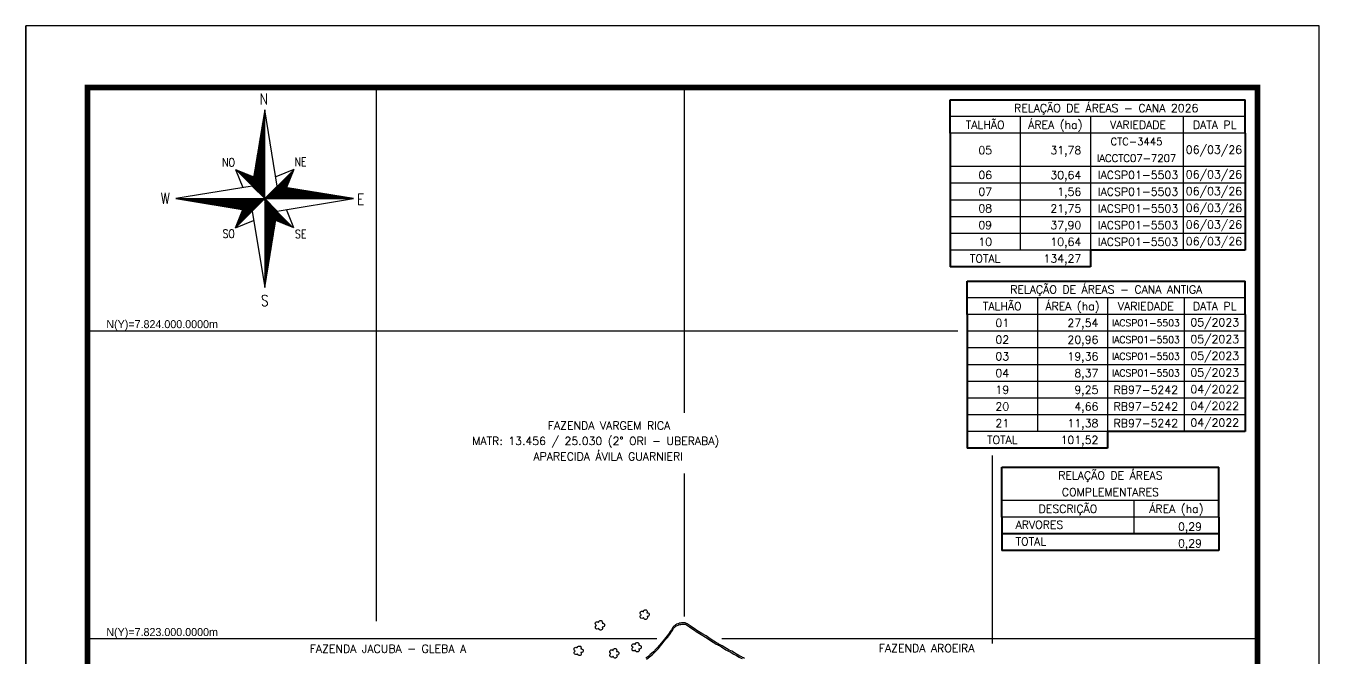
# Model space of a CAD drawing. Extents: x 745861 to 750061, y 7819050 to 7824990.
# Drawn here: x 745861 to 750061, y 7822937 to 7824990 of the extents above; entities that cross this region are included whole.
import ezdxf
from ezdxf.enums import TextEntityAlignment as Align

# ---------------------------------------------------------------- set-up
doc = ezdxf.new("R2010")
doc.units = 0
doc.header["$MEASUREMENT"] = 0
doc.linetypes.add('CONTINUO', pattern=[0])
doc.linetypes.add('LIN0', pattern=[0])
doc.layers.add('0114000966', color=1, linetype='Continuous', lineweight=25)
for name, color, linetype in [('0114000966019', 5, 'Continuous'), ('_SIMBOLO ARVORE', 118, 'Continuous'), ('MALHA', 8, 'Continuous'), ('MARGEM', 5, 'Continuous'), ('QUADRO_DE_AREAS_CANA_2023', 7, 'Continuous'), ('QUADRO_DE_AREAS_CANA_ANTIGA', 7, 'Continuous'), ('QUADRO_DE_AREAS_COMPLEMENTARES', 7, 'Continuous'), ('SETA_NORTE', 3, 'Continuous'), ('TEXTO CONFORNTANTES', 7, 'Continuous')]:
    doc.layers.add(name, color=color, linetype=linetype)
doc.styles.add('ROMANS', font='romans')
doc.styles.add('Simplex', font='simplex.shx')

# ---------------------------------------------------------------- blocks, each defined once
blk = doc.blocks.new('A$C309442C0')
at = {"layer": 'SETA_NORTE', "linetype": 'Continuous'}
h = blk.add_hatch(dxfattribs=at)
h.set_pattern_fill('ANSI31', color=256, scale=0.1375, angle=-90, style=0)
h.set_pattern_definition([(315, (-215853.3434, 13873.16845), (0.3086963042, 0.3086963042), [])])
h.paths.add_polyline_path([(73.5, 97.4), (74.7, 104.9), (60, 110.8)])
h = blk.add_hatch(dxfattribs=at)
h.set_pattern_fill('ANSI31', color=256, scale=0.1375, angle=180, style=0)
h.set_pattern_definition([(225, (13869.59828, 216024.21475), (0.3086963042, -0.3086963042), [])])
h.paths.add_polyline_path([(93.8, 97.4), (101.4, 96.2), (107.3, 110.8)])
h = blk.add_hatch(dxfattribs=at)
h.set_pattern_fill('ANSI31', color=256, scale=0.1375, style=0)
h.set_pattern_definition([(45, (-13702.2971, -215849.77324), (-0.3086963042, 0.3086963042), [])])
h.paths.add_polyline_path([(73.5, 77), (65.9, 78.3), (60, 63.6)])
h = blk.add_hatch(dxfattribs=at)
h.set_pattern_fill('ANSI31', color=256, scale=0.1375, angle=90, style=0)
h.set_pattern_definition([(135, (216020.6446, -13698.72693), (-0.3086963042, -0.3086963042), [])])
h.paths.add_polyline_path([(93.8, 77), (92.6, 69.5), (107.3, 63.6)])
for p, q in [((83.4, 157.5), (83.7, 157.8)), ((83.5, 158.3), (83.7, 158.4)), ((83.6, 159), (83.7, 159.1)), ((81.3, 145.3), (83.7, 147.6)), ((81.5, 146.1), (83.7, 148.2)), ((81.6, 146.8), (83.7, 148.9)), ((81.7, 147.6), (83.7, 149.5)), ((81.8, 148.3), (83.7, 150.1)), ((82, 149.1), (83.7, 150.8)), ((82.1, 149.9), (83.7, 151.4)), ((82.2, 150.6), (83.7, 152.1)), ((82.3, 151.4), (83.7, 152.7)), ((82.5, 152.2), (83.7, 153.3)), ((82.6, 152.9), (83.7, 154)), ((82.7, 153.7), (83.7, 154.6)), ((82.9, 154.4), (83.7, 155.2)), ((83, 155.2), (83.7, 155.9)), ((83.1, 156), (83.7, 156.5)), ((83.2, 156.7), (83.7, 157.2)), ((79.2, 132.3), (83.7, 136.8)), ((79.3, 133.1), (83.7, 137.4)), ((79.5, 133.8), (83.7, 138)), ((79.6, 134.6), (83.7, 138.7)), ((79.7, 135.4), (83.7, 139.3)), ((79.8, 136.1), (83.7, 140)), ((80, 136.9), (83.7, 140.6)), ((80.1, 137.7), (83.7, 141.2)), ((80.2, 138.4), (83.7, 141.9)), ((80.3, 139.2), (83.7, 142.5)), ((80.5, 139.9), (83.7, 143.1)), ((80.6, 140.7), (83.7, 143.8)), ((80.7, 141.5), (83.7, 144.4)), ((80.8, 142.2), (83.7, 145)), ((81, 143), (83.7, 145.7)), ((81.1, 143.8), (83.7, 146.3)), ((81.2, 144.5), (83.7, 147)), ((77.2, 120.1), (83.7, 126.6)), ((77.3, 120.9), (83.7, 127.2)), ((77.4, 121.6), (83.7, 127.8)), ((77.6, 122.4), (83.7, 128.5)), ((77.7, 123.2), (83.7, 129.1)), ((77.8, 123.9), (83.7, 129.8)), ((78, 124.7), (83.7, 130.4)), ((78.1, 125.5), (83.7, 131)), ((78.2, 126.2), (83.7, 131.7)), ((78.3, 127), (83.7, 132.3)), ((78.5, 127.7), (83.7, 132.9)), ((78.6, 128.5), (83.7, 133.6)), ((78.7, 129.3), (83.7, 134.2)), ((78.8, 130), (83.7, 134.9)), ((79, 130.8), (83.7, 135.5)), ((79.1, 131.6), (83.7, 136.1)), ((75.1, 107.2), (83.7, 115.7)), ((75.2, 107.9), (83.7, 116.4)), ((75.3, 108.7), (83.7, 117)), ((75.4, 109.4), (83.7, 117.7)), ((75.6, 110.2), (83.7, 118.3)), ((75.7, 111), (83.7, 118.9)), ((75.8, 111.7), (83.7, 119.6)), ((75.9, 112.5), (83.7, 120.2)), ((76.1, 113.3), (83.7, 120.8)), ((76.2, 114), (83.7, 121.5)), ((76.3, 114.8), (83.7, 122.1)), ((76.4, 115.5), (83.7, 122.8)), ((76.6, 116.3), (83.7, 123.4)), ((76.7, 117.1), (83.7, 124)), ((76.8, 117.8), (83.7, 124.7)), ((76.9, 118.6), (83.7, 125.3)), ((77.1, 119.4), (83.7, 125.9)), ((60, 110.8), (74.7, 104.9)), ((60, 110.8), (65.9, 96.2)), ((73.5, 97.3), (83.7, 107.5)), ((73.6, 98), (83.7, 108.1)), ((73.7, 98.8), (83.7, 108.7)), ((73.8, 99.5), (83.7, 109.4)), ((73.8, 97), (83.7, 106.8)), ((73.9, 100.3), (83.7, 110)), ((74.1, 101.1), (83.7, 110.6)), ((74.2, 101.8), (83.7, 111.3)), ((74.2, 96.7), (83.7, 106.2)), ((74.3, 102.6), (83.7, 111.9)), ((74.4, 103.3), (83.7, 112.6)), ((74.5, 96.4), (83.7, 105.6)), ((74.6, 104.1), (83.7, 113.2)), ((74.7, 104.9), (83.7, 113.8)), ((74.8, 105.6), (83.7, 114.5)), ((74.9, 106.4), (83.7, 115.1)), ((107.3, 110.8), (92.6, 104.9)), ((107.3, 110.8), (101.4, 96.2)), ((74.8, 96.1), (83.7, 104.9)), ((75.1, 95.7), (83.7, 104.3)), ((75.4, 95.4), (83.7, 103.6)), ((75.8, 95.1), (83.7, 103)), ((76.1, 94.8), (83.7, 102.4)), ((76.4, 94.5), (83.7, 101.7)), ((76.7, 94.2), (83.7, 101.1)), ((77, 93.8), (83.7, 100.5)), ((77.4, 93.5), (83.7, 99.8)), ((77.7, 93.2), (83.7, 99.2)), ((78, 92.9), (83.7, 98.5)), ((78.3, 92.6), (83.7, 97.9)), ((78.6, 92.2), (83.7, 97.3)), ((78.9, 91.9), (83.7, 96.6)), ((79.3, 91.6), (83.7, 96)), ((79.6, 91.3), (83.7, 95.4)), ((79.9, 91), (83.7, 94.7)), ((83.8, 87.2), (94, 97.4)), ((84.4, 87.2), (94.5, 97.3)), ((85.1, 87.2), (95.1, 97.2)), ((85.7, 87.2), (95.6, 97.1)), ((86.3, 87.2), (96.2, 97)), ((87, 87.2), (96.7, 96.9)), ((87.6, 87.2), (97.2, 96.9)), ((88.3, 87.2), (97.8, 96.8)), ((88.9, 87.2), (98.3, 96.7)), ((89.5, 87.2), (98.9, 96.6)), ((90.2, 87.2), (99.4, 96.5)), ((90.8, 87.2), (100, 96.4)), ((91.4, 87.2), (100.5, 96.3)), ((92.1, 87.2), (101.1, 96.2)), ((92.7, 87.2), (101.6, 96.1)), ((93.4, 87.2), (102.2, 96)), ((94, 87.2), (102.7, 96)), ((94.6, 87.2), (103.3, 95.9)), ((95.3, 87.2), (103.8, 95.8)), ((95.9, 87.2), (104.4, 95.7)), ((96.5, 87.2), (104.9, 95.6)), ((97.2, 87.2), (105.5, 95.5)), ((97.8, 87.2), (106, 95.4)), ((98.4, 87.2), (106.5, 95.3)), ((99.1, 87.2), (107.1, 95.2)), ((99.7, 87.2), (107.6, 95.1)), ((100.4, 87.2), (108.2, 95.1)), ((101, 87.2), (108.7, 95)), ((101.6, 87.2), (109.3, 94.9)), ((102.3, 87.2), (109.8, 94.8)), ((102.9, 87.2), (110.4, 94.7)), ((103.5, 87.2), (110.9, 94.6)), ((104.2, 87.2), (111.5, 94.5)), ((11.8, 87.2), (11.8, 87.2)), ((12.3, 87.1), (12.4, 87.2)), ((12.9, 87), (13.1, 87.2)), ((13.4, 86.9), (13.7, 87.2)), ((14, 86.8), (14.4, 87.2)), ((14.5, 86.7), (15, 87.2)), ((15.1, 86.6), (15.6, 87.2)), ((15.6, 86.6), (16.3, 87.2)), ((16.2, 86.5), (16.9, 87.2)), ((16.7, 86.4), (17.5, 87.2)), ((17.2, 86.3), (18.2, 87.2)), ((17.8, 86.2), (18.8, 87.2)), ((18.3, 86.1), (19.5, 87.2)), ((18.9, 86), (20.1, 87.2)), ((19.4, 85.9), (20.7, 87.2)), ((20, 85.8), (21.4, 87.2)), ((20.5, 85.7), (22, 87.2)), ((21.1, 85.7), (22.6, 87.2)), ((21.6, 85.6), (23.3, 87.2)), ((22.2, 85.5), (23.9, 87.2)), ((22.7, 85.4), (24.6, 87.2)), ((23.3, 85.3), (25.2, 87.2)), ((23.8, 85.2), (25.8, 87.2)), ((24.4, 85.1), (26.5, 87.2)), ((24.9, 85), (27.1, 87.2)), ((25.5, 84.9), (27.7, 87.2)), ((26, 84.8), (28.4, 87.2)), ((26.5, 84.8), (29, 87.2)), ((27.1, 84.7), (29.6, 87.2)), ((27.6, 84.6), (30.3, 87.2)), ((28.2, 84.5), (30.9, 87.2)), ((28.7, 84.4), (31.6, 87.2)), ((29.3, 84.3), (32.2, 87.2)), ((29.8, 84.2), (32.8, 87.2)), ((30.4, 84.1), (33.5, 87.2)), ((30.9, 84), (34.1, 87.2)), ((31.5, 83.9), (34.7, 87.2)), ((32, 83.9), (35.4, 87.2)), ((32.6, 83.8), (36, 87.2)), ((33.1, 83.7), (36.7, 87.2)), ((33.7, 83.6), (37.3, 87.2)), ((34.2, 83.5), (37.9, 87.2)), ((34.7, 83.4), (38.6, 87.2)), ((35.3, 83.3), (39.2, 87.2)), ((35.8, 83.2), (39.8, 87.2)), ((36.4, 83.1), (40.5, 87.2)), ((36.9, 83), (41.1, 87.2)), ((37.5, 83), (41.8, 87.2)), ((38, 82.9), (42.4, 87.2)), ((38.6, 82.8), (43, 87.2)), ((39.1, 82.7), (43.7, 87.2)), ((39.7, 82.6), (44.3, 87.2)), ((40.2, 82.5), (44.9, 87.2)), ((40.8, 82.4), (45.6, 87.2)), ((41.3, 82.3), (46.2, 87.2)), ((41.9, 82.2), (46.8, 87.2)), ((42.4, 82.1), (47.5, 87.2)), ((43, 82.1), (48.1, 87.2)), ((43.5, 82), (48.8, 87.2)), ((44, 81.9), (49.4, 87.2)), ((44.6, 81.8), (50, 87.2)), ((45.1, 81.7), (50.7, 87.2)), ((45.7, 81.6), (51.3, 87.2)), ((46.2, 81.5), (51.9, 87.2)), ((46.8, 81.4), (52.6, 87.2)), ((47.3, 81.3), (53.2, 87.2)), ((47.9, 81.2), (53.9, 87.2)), ((48.4, 81.2), (54.5, 87.2)), ((49, 81.1), (55.1, 87.2)), ((49.5, 81), (55.8, 87.2)), ((50.1, 80.9), (56.4, 87.2)), ((50.6, 80.8), (57, 87.2)), ((51.2, 80.7), (57.7, 87.2)), ((51.7, 80.6), (58.3, 87.2)), ((52.3, 80.5), (59, 87.2)), ((52.8, 80.4), (59.6, 87.2)), ((53.3, 80.3), (60.2, 87.2)), ((53.9, 80.3), (60.9, 87.2)), ((54.4, 80.2), (61.5, 87.2)), ((55, 80.1), (62.1, 87.2)), ((55.5, 80), (62.8, 87.2)), ((56.1, 79.9), (63.4, 87.2)), ((56.6, 79.8), (64, 87.2)), ((57.2, 79.7), (64.7, 87.2)), ((57.7, 79.6), (65.3, 87.2)), ((58.3, 79.5), (66, 87.2)), ((58.8, 79.4), (66.6, 87.2)), ((59.4, 79.4), (67.2, 87.2)), ((59.9, 79.3), (67.9, 87.2)), ((83.7, 87.2), (60, 63.6)), ((60.5, 79.2), (68.5, 87.2)), ((61, 79.1), (69.1, 87.2)), ((61.5, 79), (69.8, 87.2)), ((62.1, 78.9), (70.4, 87.2)), ((62.6, 78.8), (71.1, 87.2)), ((63.2, 78.7), (71.7, 87.2)), ((63.7, 78.6), (72.3, 87.2)), ((64.3, 78.5), (73, 87.2)), ((64.8, 78.4), (73.6, 87.2)), ((65.4, 78.4), (74.2, 87.2)), ((65.9, 78.3), (74.9, 87.2)), ((66.5, 78.2), (75.5, 87.2)), ((67, 78.1), (76.2, 87.2)), ((67.6, 78), (76.8, 87.2)), ((68.1, 77.9), (77.4, 87.2)), ((68.7, 77.8), (78.1, 87.2)), ((69.2, 77.7), (78.7, 87.2)), ((69.8, 77.6), (79.3, 87.2)), ((70.3, 77.5), (80, 87.2)), ((70.8, 77.5), (80.6, 87.2)), ((71.4, 77.4), (81.2, 87.2)), ((71.9, 77.3), (81.9, 87.2)), ((72.5, 77.2), (82.5, 87.2)), ((73, 77.1), (83.2, 87.2)), ((80.2, 90.7), (83.7, 94.1)), ((80.5, 90.3), (83.7, 93.4)), ((80.9, 90), (83.7, 92.8)), ((81.2, 89.7), (83.7, 92.2)), ((81.5, 89.4), (83.7, 91.5)), ((81.8, 89.1), (83.7, 90.9)), ((82.1, 88.7), (83.7, 90.3)), ((82.4, 88.4), (83.7, 89.6)), ((82.8, 88.1), (83.7, 89)), ((83.1, 87.8), (83.7, 88.4)), ((83.4, 87.5), (83.7, 87.7)), ((83.7, 87.1), (83.7, 87.1)), ((83.7, 86.4), (84, 86.8)), ((83.7, 85.8), (84.4, 86.5)), ((83.7, 85.2), (84.7, 86.2)), ((83.7, 84.5), (85, 85.9)), ((83.7, 83.9), (85.3, 85.6)), ((83.7, 83.3), (85.6, 85.2)), ((83.7, 82.6), (86, 84.9)), ((83.7, 82), (86.3, 84.6)), ((83.7, 81.3), (86.6, 84.3)), ((104.8, 87.2), (112, 94.4)), ((105.5, 87.2), (112.6, 94.3)), ((106.1, 87.2), (113.1, 94.2)), ((106.7, 87.2), (113.7, 94.1)), ((107.4, 87.2), (114.2, 94.1)), ((108, 87.2), (114.8, 94)), ((108.6, 87.2), (115.3, 93.9)), ((109.3, 87.2), (115.8, 93.8)), ((109.9, 87.2), (116.4, 93.7)), ((110.6, 87.2), (116.9, 93.6)), ((111.2, 87.2), (117.5, 93.5)), ((111.8, 87.2), (118, 93.4)), ((112.5, 87.2), (118.6, 93.3)), ((113.1, 87.2), (119.1, 93.2)), ((113.7, 87.2), (119.7, 93.2)), ((114.4, 87.2), (120.2, 93.1)), ((115, 87.2), (120.8, 93)), ((115.6, 87.2), (121.3, 92.9)), ((116.3, 87.2), (121.9, 92.8)), ((116.9, 87.2), (122.4, 92.7)), ((117.6, 87.2), (123, 92.6)), ((118.2, 87.2), (123.5, 92.5)), ((118.8, 87.2), (124, 92.4)), ((119.5, 87.2), (124.6, 92.3)), ((120.1, 87.2), (125.1, 92.3)), ((120.7, 87.2), (125.7, 92.2)), ((121.4, 87.2), (126.2, 92.1)), ((122, 87.2), (126.8, 92)), ((122.7, 87.2), (127.3, 91.9)), ((123.3, 87.2), (127.9, 91.8)), ((123.9, 87.2), (128.4, 91.7)), ((124.6, 87.2), (129, 91.6)), ((125.2, 87.2), (129.5, 91.5)), ((125.8, 87.2), (130.1, 91.4)), ((126.5, 87.2), (130.6, 91.4)), ((127.1, 87.2), (131.2, 91.3)), ((127.8, 87.2), (131.7, 91.2)), ((128.4, 87.2), (132.3, 91.1)), ((129, 87.2), (132.8, 91)), ((129.7, 87.2), (133.3, 90.9)), ((130.3, 87.2), (133.9, 90.8)), ((130.9, 87.2), (134.4, 90.7)), ((131.6, 87.2), (135, 90.6)), ((132.2, 87.2), (135.5, 90.5)), ((132.8, 87.2), (136.1, 90.5)), ((133.5, 87.2), (136.6, 90.4)), ((134.1, 87.2), (137.2, 90.3)), ((134.8, 87.2), (137.7, 90.2)), ((135.4, 87.2), (138.3, 90.1)), ((136, 87.2), (138.8, 90)), ((136.7, 87.2), (139.4, 89.9)), ((137.3, 87.2), (139.9, 89.8)), ((137.9, 87.2), (140.5, 89.7)), ((138.6, 87.2), (141, 89.6)), ((139.2, 87.2), (141.6, 89.6)), ((139.9, 87.2), (142.1, 89.5)), ((140.5, 87.2), (142.6, 89.4)), ((141.1, 87.2), (143.2, 89.3)), ((141.8, 87.2), (143.7, 89.2)), ((142.4, 87.2), (144.3, 89.1)), ((143, 87.2), (144.8, 89)), ((143.7, 87.2), (145.4, 88.9)), ((144.3, 87.2), (145.9, 88.8)), ((144.9, 87.2), (146.5, 88.7)), ((145.6, 87.2), (147, 88.7)), ((146.2, 87.2), (147.6, 88.6)), ((146.9, 87.2), (148.1, 88.5)), ((147.5, 87.2), (148.7, 88.4)), ((148.1, 87.2), (149.2, 88.3)), ((148.8, 87.2), (149.8, 88.2)), ((149.4, 87.2), (150.3, 88.1)), ((150, 87.2), (150.8, 88)), ((150.7, 87.2), (151.4, 87.9)), ((151.3, 87.2), (151.9, 87.8)), ((152, 87.2), (152.5, 87.8)), ((152.6, 87.2), (153, 87.7)), ((153.2, 87.2), (153.6, 87.6)), ((153.9, 87.2), (154.1, 87.5)), ((154.5, 87.2), (154.7, 87.4)), ((155.1, 87.2), (155.2, 87.3)), ((60, 63.6), (65.9, 78.3)), ((83.7, 80.7), (86.9, 84)), ((83.7, 80.1), (87.2, 83.6)), ((83.7, 79.4), (87.5, 83.3)), ((83.7, 78.8), (87.9, 83)), ((83.7, 78.2), (88.2, 82.7)), ((83.7, 77.5), (88.5, 82.4)), ((83.7, 76.9), (88.8, 82.1)), ((83.7, 76.2), (89.1, 81.7)), ((83.7, 75.6), (89.5, 81.4)), ((83.7, 75), (89.8, 81.1)), ((83.7, 74.3), (90.1, 80.8)), ((83.7, 73.7), (90.4, 80.5)), ((83.7, 73.1), (90.7, 80.1)), ((83.7, 72.4), (91, 79.8)), ((83.7, 71.8), (91.4, 79.5)), ((83.7, 71.2), (91.7, 79.2)), ((83.7, 70.5), (92, 78.9)), ((83.7, 69.9), (92.3, 78.5)), ((83.7, 69.2), (92.6, 78.2)), ((83.7, 68.6), (93, 77.9)), ((83.7, 68), (93.3, 77.6)), ((83.7, 67.3), (93.6, 77.3)), ((83.7, 66.7), (93.8, 76.9)), ((83.7, 66.1), (93.7, 76.1)), ((83.7, 65.4), (93.6, 75.3)), ((83.7, 64.8), (93.4, 74.6)), ((83.7, 64.1), (93.3, 73.8)), ((107.3, 63.6), (101.4, 78.3)), ((60, 63.6), (74.7, 69.5)), ((83.7, 63.5), (93.2, 73)), ((83.7, 62.9), (93.1, 72.3)), ((83.7, 62.2), (92.9, 71.5)), ((83.7, 61.6), (92.8, 70.8)), ((83.7, 61), (92.7, 70)), ((83.7, 60.3), (92.6, 69.2)), ((83.7, 59.7), (92.4, 68.5)), ((83.7, 59), (92.3, 67.7)), ((83.7, 58.4), (92.2, 66.9)), ((83.7, 57.8), (92.1, 66.2)), ((83.7, 57.1), (91.9, 65.4)), ((83.7, 56.5), (91.8, 64.7)), ((83.7, 55.9), (91.7, 63.9)), ((83.7, 55.2), (91.6, 63.1)), ((107.3, 63.6), (92.6, 69.5)), ((83.7, 54.6), (91.4, 62.4)), ((83.7, 54), (91.3, 61.6)), ((83.7, 53.3), (91.2, 60.8)), ((83.7, 52.7), (91.1, 60.1)), ((83.7, 52), (90.9, 59.3)), ((83.7, 51.4), (90.8, 58.6)), ((83.7, 50.8), (90.7, 57.8)), ((83.7, 50.1), (90.5, 57)), ((83.7, 49.5), (90.4, 56.3)), ((83.7, 48.9), (90.3, 55.5)), ((83.7, 48.2), (90.2, 54.7)), ((83.7, 47.6), (90, 54)), ((83.7, 46.9), (89.9, 53.2)), ((83.7, 46.3), (89.8, 52.5)), ((83.7, 45.7), (89.7, 51.7)), ((83.7, 45), (89.5, 50.9)), ((83.7, 44.4), (89.4, 50.2)), ((83.7, 43.8), (89.3, 49.4)), ((83.7, 43.1), (89.2, 48.6)), ((83.7, 42.5), (89, 47.9)), ((83.7, 41.8), (88.9, 47.1)), ((83.7, 41.2), (88.8, 46.3)), ((83.7, 40.6), (88.7, 45.6)), ((83.7, 39.9), (88.5, 44.8)), ((83.7, 39.3), (88.4, 44.1)), ((83.7, 38.7), (88.3, 43.3)), ((83.7, 38), (88.2, 42.5)), ((83.7, 37.4), (88, 41.8)), ((83.7, 36.8), (87.9, 41)), ((83.7, 36.1), (87.8, 40.2)), ((83.7, 35.5), (87.7, 39.5)), ((83.7, 34.8), (87.5, 38.7)), ((83.7, 34.2), (87.4, 38)), ((83.7, 33.6), (87.3, 37.2)), ((83.7, 32.9), (87.2, 36.4)), ((83.7, 32.3), (87, 35.7)), ((83.7, 31.7), (86.9, 34.9)), ((83.7, 31), (86.8, 34.1)), ((83.7, 30.4), (86.7, 33.4)), ((83.7, 29.7), (86.5, 32.6)), ((83.7, 29.1), (86.4, 31.9)), ((83.7, 28.5), (86.3, 31.1)), ((83.7, 27.8), (86.2, 30.3)), ((83.7, 27.2), (86, 29.6)), ((83.7, 26.6), (85.9, 28.8)), ((83.7, 25.9), (85.8, 28)), ((83.7, 25.3), (85.6, 27.3)), ((83.7, 24.6), (85.5, 26.5)), ((83.7, 24), (85.4, 25.8)), ((83.7, 23.4), (85.3, 25)), ((83.7, 22.7), (85.1, 24.2)), ((83.7, 22.1), (85, 23.5)), ((83.7, 21.5), (84.9, 22.7)), ((83.7, 20.8), (84.8, 21.9)), ((83.7, 20.2), (84.6, 21.2)), ((83.7, 19.6), (84.5, 20.4)), ((83.7, 18.9), (84.4, 19.7)), ((83.7, 18.3), (84.3, 18.9)), ((83.7, 17.6), (84.1, 18.1)), ((83.7, 17), (84, 17.4)), ((83.7, 16.4), (83.9, 16.6)), ((83.7, 15.7), (83.8, 15.8))]:
    blk.add_line(p, q, dxfattribs=at)
blk.add_lwpolyline([(93.8, 77), (155.7, 87.2), (93.8, 97.4), (83.7, 159.3), (73.5, 97.4), (11.6, 87.2), (73.5, 77), (83.7, 15.1)], close=True, dxfattribs=at)
for points in [[(83.7, 87.2), (83.7, 159.3)], [(83.7, 87.2), (73.5, 97.4)], [(83.7, 87.2), (93.8, 97.4)], [(11.6, 87.2), (155.7, 87.2)], [(83.7, 87.2), (73.5, 77)], [(83.7, 87.2), (93.8, 77)], [(83.7, 87.2), (83.7, 15.1)]]:
    blk.add_lwpolyline(points, dxfattribs=at)
at = {"layer": 'SETA_NORTE', "color": 7, "lineweight": 30, "style": 'ROMANS', "width": 0.8}
for s, height, p in [('N ', 8.94, (79.5, 163.6)), ('NO', 6.88, (49.1, 113.2)), ('NE', 6.87, (108, 113.7)), ('W', 8.94, (-0.7, 82.9)), ('E', 8.94, (158.6, 82.1)), ('SO', 6.88, (49.5, 55.3)), ('SE', 6.87, (108.3, 55)), ('S', 8.94, (80.6, 0))]:
    blk.add_text(s, height=height, dxfattribs=at).set_placement(p)

msp = doc.modelspace()

# ---------------------------------------------------------------- linework, layer by layer
at = {"color": 8}
for p, q in [((747000, 7823056.8), (747000, 7824790)), ((748000, 7823733.2), (748000, 7824790)), ((746061.2, 7824000), (748887.6, 7824000)), ((749000, 7822984.4), (749000, 7823595)), ((748000, 7823071.2), (748000, 7823536.2)), ((746061.2, 7823000), (747910.6, 7823000)), ((748121.6, 7823000), (749861.2, 7823000))]:
    msp.add_line(p, q, dxfattribs=at)
at = {"layer": '0114000966'}
msp.add_lwpolyline([(748194.7, 7822935.7), (748191.8, 7822937.2), (748189, 7822938.6), (748186.1, 7822940.2), (748179.8, 7822943.3), (748171.3, 7822948.3), (748169, 7822949.9), (748162.9, 7822953.3), (748153.6, 7822958.7), (748150.6, 7822960.3), (748144.9, 7822962.6), (748136.5, 7822967.3), (748122.5, 7822976.1), (748112.1, 7822982.4), (748109.2, 7822984.1), (748106.8, 7822985.1), (748104.9, 7822986), (748100.4, 7822988.4), (748090.4, 7822995), (748079.7, 7823002.4), (748070.5, 7823008.4), (748056.4, 7823016.5), (748046.1, 7823022.9), (748040.7, 7823026.3), (748034.4, 7823030.4), (748026.2, 7823035.9), (748018.3, 7823041.9), (748008.8, 7823048.1), (748006.6, 7823049.4), (748004.6, 7823050.2), (748002.7, 7823050.8), (748000.6, 7823051.2), (747997.7, 7823051.2), (747992.9, 7823050.8), (747990.8, 7823050.8), (747987.6, 7823050.2), (747986, 7823049.9), (747984.1, 7823049.6), (747980.2, 7823048.4), (747978.2, 7823047.8), (747974.7, 7823046.3), (747972.8, 7823045.4), (747970.8, 7823044.2), (747967.3, 7823041.7), (747965.6, 7823040.1), (747963.9, 7823038.3), (747962.4, 7823036.4), (747961.1, 7823034.5), (747959.7, 7823032.5), (747957.8, 7823028.5), (747954.1, 7823022.8), (747950.4, 7823018), (747945, 7823010.3), (747943.6, 7823008.5), (747938.8, 7823002.6), (747935.8, 7822999.4), (747919.4, 7822979), (747912.9, 7822970.6), (747904.3, 7822962.4), (747902.6, 7822960.4), (747899.1, 7822956.7), (747893.3, 7822951.5), (747889.2, 7822948), (747883.2, 7822942.6), (747881.3, 7822940.9), (747875, 7822936.3)], dxfattribs=at)
at = {"layer": '0114000966019'}
msp.add_lwpolyline([(747877.2, 7822933), (747883.8, 7822937.7), (747885.9, 7822939.6), (747891.9, 7822945), (747895.9, 7822948.5), (747901.9, 7822953.8), (747905.6, 7822957.7), (747907.2, 7822959.6), (747915.9, 7822967.9), (747922.5, 7822976.5), (747938.8, 7822996.8), (747941.8, 7823000), (747946.8, 7823006), (747948.2, 7823008), (747953.6, 7823015.6), (747957.4, 7823020.5), (747961.3, 7823026.5), (747963.2, 7823030.5), (747964.4, 7823032.3), (747965.6, 7823034), (747966.9, 7823035.7), (747968.4, 7823037.3), (747969.9, 7823038.7), (747972.9, 7823040.9), (747974.7, 7823041.8), (747976.4, 7823042.7), (747979.5, 7823044), (747981.4, 7823044.5), (747985, 7823045.7), (747986.6, 7823046), (747988.3, 7823046.2), (747991.2, 7823046.8), (747993, 7823046.8), (747997.9, 7823047.2), (748000.2, 7823047.2), (748001.7, 7823047), (748003.2, 7823046.4), (748004.9, 7823045.8), (748006.7, 7823044.7), (748016, 7823038.7), (748023.9, 7823032.7), (748032.2, 7823027.1), (748038.6, 7823022.9), (748044, 7823019.5), (748054.4, 7823013.1), (748068.4, 7823004.9), (748077.5, 7822999.1), (748088.2, 7822991.7), (748098.3, 7822985), (748103.1, 7822982.4), (748105.2, 7822981.5), (748107.4, 7822980.5), (748110.1, 7822978.9), (748120.4, 7822972.7), (748134.5, 7822963.9), (748143.2, 7822959), (748148.9, 7822956.7), (748151.6, 7822955.2), (748160.9, 7822949.9), (748166.9, 7822946.5), (748169.1, 7822944.9), (748177.9, 7822939.8), (748184.2, 7822936.7), (748187.1, 7822935.1)], dxfattribs=at)
at = {"layer": '_SIMBOLO ARVORE', "linetype": 'CONTINUO'}
for points in [[(747867.5, 7823068.1, 0), (747864.8, 7823065.8, 0), (747861.3, 7823065.4, 0), (747858.9, 7823066.4, 0), (747857.2, 7823068.1, 0), (747856.5, 7823070, 0), (747856.3, 7823072.9, 0), (747857.2, 7823074.7, 0), (747858.2, 7823076, 0), (747860.1, 7823077.4, 0), (747858.9, 7823077.8, 0), (747857.7, 7823078.8, 0), (747856.2, 7823081.1, 0), (747855.9, 7823083.8, 0), (747857, 7823086.7, 0), (747858.1, 7823087.7, 0), (747860.1, 7823088.9, 0), (747862.2, 7823089.2, 0), (747863.9, 7823088.9, 0), (747865.2, 7823088.3, 0), (747866.7, 7823087, 0), (747867.1, 7823089.5, 0), (747867.5, 7823090.5, 0), (747868.6, 7823091.9, 0), (747870.2, 7823092.5, 0), (747871.8, 7823093.2, 0), (747873.6, 7823093.4, 0), (747875.3, 7823093.1, 0), (747876.7, 7823092.4, 0), (747877.7, 7823091.3, 0), (747878.6, 7823089.5, 0), (747878.9, 7823087.6, 0), (747878.1, 7823084.1, 0), (747880.5, 7823084.1, 0), (747882.6, 7823083.6, 0), (747884.5, 7823082.1, 0), (747885.5, 7823080.9, 0), (747885.8, 7823076.1, 0), (747884.6, 7823074, 0), (747883.1, 7823072.5, 0), (747880.6, 7823071.9, 0), (747878.5, 7823072.1, 0), (747879.6, 7823067.6, 0), (747879.1, 7823065.7, 0), (747877.8, 7823063.8, 0), (747876.4, 7823062.7, 0), (747874.3, 7823062.2, 0), (747872.3, 7823062.3, 0), (747870.8, 7823062.7, 0), (747869.1, 7823064.4, 0), (747867.9, 7823066, 0), (747867.5, 7823068.3, 0)], [(747722, 7823033.6, 0), (747719.3, 7823031.3, 0), (747715.8, 7823030.9, 0), (747713.4, 7823031.9, 0), (747711.7, 7823033.6, 0), (747711, 7823035.5, 0), (747710.8, 7823038.4, 0), (747711.7, 7823040.2, 0), (747712.7, 7823041.5, 0), (747714.7, 7823042.9, 0), (747713.4, 7823043.3, 0), (747712.2, 7823044.3, 0), (747710.7, 7823046.6, 0), (747710.5, 7823049.3, 0), (747711.5, 7823052.2, 0), (747712.6, 7823053.2, 0), (747714.6, 7823054.4, 0), (747716.7, 7823054.7, 0), (747718.4, 7823054.4, 0), (747719.7, 7823053.8, 0), (747721.2, 7823052.5, 0), (747721.6, 7823055, 0), (747722, 7823056, 0), (747723.1, 7823057.4, 0), (747724.7, 7823058, 0), (747726.3, 7823058.7, 0), (747728.1, 7823058.9, 0), (747729.8, 7823058.6, 0), (747731.2, 7823057.9, 0), (747732.2, 7823056.8, 0), (747733.1, 7823055, 0), (747733.4, 7823053.1, 0), (747732.6, 7823049.6, 0), (747735.1, 7823049.6, 0), (747737.1, 7823049.1, 0), (747739, 7823047.6, 0), (747740, 7823046.4, 0), (747740.3, 7823041.6, 0), (747739.2, 7823039.5, 0), (747737.6, 7823038, 0), (747735.1, 7823037.4, 0), (747733, 7823037.6, 0), (747734.1, 7823033.1, 0), (747733.6, 7823031.2, 0), (747732.3, 7823029.3, 0), (747730.9, 7823028.2, 0), (747728.8, 7823027.7, 0), (747726.8, 7823027.8, 0), (747725.3, 7823028.2, 0), (747723.6, 7823029.9, 0), (747722.4, 7823031.5, 0), (747722, 7823033.8, 0)], [(747652.9, 7822950.6, 0), (747650.2, 7822948.3, 0), (747646.8, 7822947.9, 0), (747644.3, 7822948.9, 0), (747642.6, 7822950.6, 0), (747641.9, 7822952.5, 0), (747641.7, 7822955.4, 0), (747642.6, 7822957.2, 0), (747643.6, 7822958.5, 0), (747645.6, 7822959.9, 0), (747644.3, 7822960.3, 0), (747643.1, 7822961.3, 0), (747641.6, 7822963.6, 0), (747641.4, 7822966.3, 0), (747642.4, 7822969.1, 0), (747643.5, 7822970.2, 0), (747645.5, 7822971.4, 0), (747647.6, 7822971.7, 0), (747649.3, 7822971.4, 0), (747650.7, 7822970.8, 0), (747652.1, 7822969.5, 0), (747652.6, 7822972, 0), (747652.9, 7822973, 0), (747654, 7822974.4, 0), (747655.6, 7822975, 0), (747657.2, 7822975.7, 0), (747659, 7822975.9, 0), (747660.7, 7822975.6, 0), (747662.1, 7822974.9, 0), (747663.1, 7822973.8, 0), (747664, 7822972, 0), (747664.3, 7822970.1, 0), (747663.5, 7822966.6, 0), (747666, 7822966.6, 0), (747668, 7822966.1, 0), (747669.9, 7822964.6, 0), (747671, 7822963.4, 0), (747671.2, 7822958.6, 0), (747670.1, 7822956.5, 0), (747668.5, 7822955, 0), (747666, 7822954.4, 0), (747663.9, 7822954.6, 0), (747665, 7822950.1, 0), (747664.5, 7822948.2, 0), (747663.2, 7822946.3, 0), (747661.8, 7822945.2, 0), (747659.7, 7822944.7, 0), (747657.7, 7822944.8, 0), (747656.2, 7822945.2, 0), (747654.5, 7822946.9, 0), (747653.3, 7822948.5, 0), (747653, 7822950.8, 0)], [(747768.8, 7822942.4, 0), (747766.1, 7822940.1, 0), (747762.7, 7822939.7, 0), (747760.3, 7822940.7, 0), (747758.5, 7822942.4, 0), (747757.8, 7822944.3, 0), (747757.6, 7822947.2, 0), (747758.6, 7822949, 0), (747759.5, 7822950.4, 0), (747761.5, 7822951.7, 0), (747760.3, 7822952.1, 0), (747759, 7822953.1, 0), (747757.6, 7822955.4, 0), (747757.3, 7822958.1, 0), (747758.4, 7822961, 0), (747759.5, 7822962, 0), (747761.5, 7822963.2, 0), (747763.6, 7822963.5, 0), (747765.3, 7822963.3, 0), (747766.6, 7822962.6, 0), (747768.1, 7822961.3, 0), (747768.5, 7822963.8, 0), (747768.9, 7822964.8, 0), (747770, 7822966.2, 0), (747771.6, 7822966.8, 0), (747773.2, 7822967.5, 0), (747775, 7822967.7, 0), (747776.6, 7822967.4, 0), (747778, 7822966.7, 0), (747779, 7822965.6, 0), (747779.9, 7822963.8, 0), (747780.3, 7822961.9, 0), (747779.5, 7822958.4, 0), (747781.9, 7822958.4, 0), (747783.9, 7822957.9, 0), (747785.8, 7822956.4, 0), (747786.9, 7822955.2, 0), (747787.2, 7822950.4, 0), (747786, 7822948.3, 0), (747784.4, 7822946.8, 0), (747782, 7822946.2, 0), (747779.8, 7822946.4, 0), (747781, 7822941.9, 0), (747780.4, 7822940, 0), (747779.1, 7822938.1, 0), (747777.7, 7822937, 0), (747775.7, 7822936.5, 0), (747773.7, 7822936.6, 0), (747772.2, 7822937.1, 0), (747770.4, 7822938.8, 0), (747769.3, 7822940.3, 0), (747768.9, 7822942.6, 0)], [(747840.9, 7822962.3, 0), (747838.2, 7822960.1, 0), (747834.8, 7822959.7, 0), (747832.4, 7822960.6, 0), (747830.6, 7822962.3, 0), (747829.9, 7822964.3, 0), (747829.7, 7822967.1, 0), (747830.7, 7822969, 0), (747831.6, 7822970.3, 0), (747833.6, 7822971.6, 0), (747832.4, 7822972, 0), (747831.1, 7822973.1, 0), (747829.7, 7822975.3, 0), (747829.4, 7822978.1, 0), (747830.5, 7822980.9, 0), (747831.6, 7822981.9, 0), (747833.6, 7822983.2, 0), (747835.7, 7822983.4, 0), (747837.4, 7822983.2, 0), (747838.7, 7822982.6, 0), (747840.2, 7822981.3, 0), (747840.6, 7822983.8, 0), (747841, 7822984.8, 0), (747842.1, 7822986.2, 0), (747843.7, 7822986.7, 0), (747845.3, 7822987.5, 0), (747847.1, 7822987.6, 0), (747848.7, 7822987.4, 0), (747850.1, 7822986.7, 0), (747851.1, 7822985.6, 0), (747852, 7822983.8, 0), (747852.4, 7822981.8, 0), (747851.6, 7822978.3, 0), (747854, 7822978.4, 0), (747856, 7822977.9, 0), (747857.9, 7822976.4, 0), (747859, 7822975.2, 0), (747859.3, 7822970.4, 0), (747858.1, 7822968.2, 0), (747856.5, 7822966.8, 0), (747854.1, 7822966.1, 0), (747851.9, 7822966.3, 0), (747853.1, 7822961.8, 0), (747852.5, 7822959.9, 0), (747851.2, 7822958.1, 0), (747849.8, 7822957, 0), (747847.8, 7822956.5, 0), (747845.8, 7822956.6, 0), (747844.3, 7822957, 0), (747842.5, 7822958.7, 0), (747841.4, 7822960.2, 0), (747841, 7822962.6, 0)]]:
    msp.add_polyline3d(points, dxfattribs=at)
at = {"layer": 'MARGEM', "color": 174, "linetype": 'LIN0'}
msp.add_line((745861.2, 7819050), (745861.2, 7824990), dxfattribs=at)
at = {"layer": 'MARGEM', "color": 174, "linetype": 'LIN0', "flags": 128}
msp.add_lwpolyline([(750061.2, 7819050), (750061.2, 7824990), (745861.2, 7824990), (745861.2, 7819050)], close=True, dxfattribs=at)
at = {"layer": 'MARGEM', "color": 174, "linetype": 'LIN0', "const_width": 18.2, "flags": 128}
msp.add_lwpolyline([(749861.2, 7819718.8), (749861.2, 7824790), (746061.2, 7824790), (746061.2, 7819718.8)], close=True, dxfattribs=at)
at = {"layer": 'QUADRO_DE_AREAS_CANA_2023', "color": 174, "linetype": 'ByBlock', "lineweight": 40}
for p, q in [((748862.9, 7824641.4), (748862.9, 7824750)), ((748862.9, 7824750), (749821.2, 7824750)), ((749821.2, 7824641.4), (749821.2, 7824750)), ((748862.9, 7824641.4), (748862.9, 7824207.2)), ((749821.2, 7824641.4), (749821.2, 7824261.5)), ((749318.3, 7824261.5), (749318.3, 7824207.2)), ((749821.2, 7824261.5), (749318.3, 7824261.5)), ((749318.3, 7824207.2), (748862.9, 7824207.2))]:
    msp.add_line(p, q, dxfattribs=at)
at = {"layer": 'QUADRO_DE_AREAS_CANA_2023', "linetype": 'Continuous'}
for p, q in [((749821.2, 7824695.7), (748862.9, 7824695.7)), ((749090.6, 7824695.7), (749090.6, 7824261.5)), ((749318.3, 7824695.7), (749318.3, 7824261.5)), ((749619.5, 7824695.7), (749619.5, 7824261.5)), ((749821.2, 7824641.4), (748862.9, 7824641.4)), ((749821.2, 7824532.9), (748862.9, 7824532.9)), ((749821.2, 7824478.6), (748862.9, 7824478.6)), ((749821.2, 7824424.3), (748862.9, 7824424.3)), ((749821.2, 7824370), (748862.9, 7824370)), ((749821.2, 7824315.7), (748862.9, 7824315.7)), ((749318.3, 7824261.5), (748862.9, 7824261.5))]:
    msp.add_line(p, q, dxfattribs=at)
at = {"layer": 'QUADRO_DE_AREAS_CANA_ANTIGA', "color": 174, "linetype": 'ByBlock', "lineweight": 40}
for p, q in [((748918.5, 7824052.3), (748918.5, 7824160.9)), ((748918.5, 7824160.9), (749821.2, 7824160.9)), ((749821.2, 7824052.3), (749821.2, 7824160.9)), ((748918.5, 7824052.3), (748918.5, 7823618.1)), ((749821.2, 7824052.3), (749821.2, 7823672.4)), ((749373.9, 7823672.4), (749373.9, 7823618.1)), ((749821.2, 7823672.4), (749373.9, 7823672.4)), ((749373.9, 7823618.1), (748918.5, 7823618.1))]:
    msp.add_line(p, q, dxfattribs=at)
at = {"layer": 'QUADRO_DE_AREAS_CANA_ANTIGA', "linetype": 'Continuous'}
for p, q in [((749821.2, 7824106.6), (748918.5, 7824106.6)), ((749146.2, 7824106.6), (749146.2, 7823672.4)), ((749373.9, 7824106.6), (749373.9, 7823672.4)), ((749623, 7824106.6), (749623, 7823672.4)), ((749821.2, 7824052.3), (748918.5, 7824052.3)), ((749821.2, 7823998.1), (748918.5, 7823998.1)), ((749821.2, 7823943.8), (748918.5, 7823943.8)), ((749821.2, 7823889.5), (748918.5, 7823889.5)), ((749821.2, 7823835.2), (748918.5, 7823835.2)), ((749821.2, 7823780.9), (748918.5, 7823780.9)), ((749821.2, 7823726.7), (748918.5, 7823726.7)), ((749373.9, 7823672.4), (748918.5, 7823672.4))]:
    msp.add_line(p, q, dxfattribs=at)
at = {"layer": 'QUADRO_DE_AREAS_COMPLEMENTARES', "color": 174, "linetype": 'ByBlock', "lineweight": 40}
for p, q in [((749031.1, 7823394.3), (749031.1, 7823557.1)), ((749031.1, 7823557.1), (749735.6, 7823557.1)), ((749735.6, 7823394.3), (749735.6, 7823557.1)), ((749031.1, 7823394.3), (749031.1, 7823285.7)), ((749735.6, 7823394.3), (749735.6, 7823285.7)), ((749735.6, 7823340), (749031.1, 7823340)), ((749735.6, 7823285.7), (749031.1, 7823285.7))]:
    msp.add_line(p, q, dxfattribs=at)
at = {"layer": 'QUADRO_DE_AREAS_COMPLEMENTARES', "linetype": 'Continuous'}
for p, q in [((749735.6, 7823448.5), (749031.1, 7823448.5)), ((749459.9, 7823448.5), (749459.9, 7823340)), ((749735.6, 7823394.3), (749031.1, 7823394.3))]:
    msp.add_line(p, q, dxfattribs=at)

# ---------------------------------------------------------------- block references
at = {"layer": 'SETA_NORTE', "linetype": 'ByBlock', "xscale": 4, "yscale": 4, "zscale": 4}
msp.add_blockref('A$C309442C0', (746302.2, 7824080), dxfattribs=at)

# ---------------------------------------------------------------- texts
at = {"layer": 'MALHA'}
for s, p in [('N(Y)=7.824.000.0000m', (746485, 7824021.2)), ('N(Y)=7.823.000.0000m', (746485, 7823021.2))]:
    msp.add_text(s, height=26, dxfattribs=at).set_placement(p, align=Align.MIDDLE_RIGHT)
at = {"layer": 'QUADRO_DE_AREAS_CANA_2023', "linetype": 'Continuous', "style": 'Simplex'}
for s, height, p in [('RELAÇÃO DE ÁREAS - CANA 2026', 26, (749369.9, 7824722.9)), ('TALHÃO', 26, (748976.7, 7824668.6)), ('ÁREA (ha)', 26, (749204.5, 7824668.6)), ('VARIEDADE', 26, (749473.1, 7824668.6)), ('DATA PL', 26, (749722.1, 7824668.6)), ('CTC-3445', 24, (749468.2, 7824614.3)), ('06/03/26', 26, (749719.6, 7824587.9)), ('05', 26, (748976.7, 7824586.1)), ('IACCTC07-7207', 24, (749468.2, 7824560)), ('06', 26, (748976.7, 7824505.7)), ('IACSP01-5503', 26, (749473.1, 7824505.7)), ('06/03/26', 26, (749719.6, 7824507.5)), ('07', 26, (748976.7, 7824451.4)), ('IACSP01-5503', 26, (749473.1, 7824451.4)), ('06/03/26', 26, (749719.6, 7824453.2)), ('08', 26, (748976.7, 7824397.2)), ('IACSP01-5503', 26, (749473.1, 7824397.2)), ('06/03/26', 26, (749719.6, 7824398.9)), ('09', 26, (748976.7, 7824342.9)), ('IACSP01-5503', 26, (749473.1, 7824342.9)), ('06/03/26', 26, (749719.6, 7824344.6)), ('06/03/26', 26, (749719.6, 7824290.4)), ('10', 26, (748976.7, 7824288.6)), ('IACSP01-5503', 26, (749473.1, 7824288.6)), ('TOTAL', 26, (748976.7, 7824234.3))]:
    msp.add_text(s, height=height, dxfattribs=at).set_placement(p, align=Align.MIDDLE_CENTER)
for s, p in [('31,78', (749288.7, 7824573)), ('30,64', (749288.7, 7824492.6)), ('1,56', (749288.7, 7824438.3)), ('21,75', (749288.7, 7824384)), ('37,90', (749288.7, 7824329.7)), ('10,64', (749288.7, 7824275.5)), ('134,27', (749288.7, 7824221.2))]:
    msp.add_text(s, height=26, dxfattribs=at).set_placement(p, align=Align.RIGHT)
at = {"layer": 'QUADRO_DE_AREAS_CANA_ANTIGA', "linetype": 'Continuous', "style": 'Simplex'}
for s, height, p in [('RELAÇÃO DE ÁREAS - CANA ANTIGA', 26, (749369.9, 7824133.8)), ('TALHÃO', 26, (749032.3, 7824079.5)), ('ÁREA (ha)', 26, (749260.1, 7824079.5)), ('VARIEDADE', 26, (749498.4, 7824079.5)), ('DATA PL', 26, (749722.1, 7824079.5)), ('01', 26, (749032.3, 7824025.2)), ('IACSP01-5503', 22, (749498.4, 7824025.2)), ('05/2023', 26, (749722.1, 7824027)), ('02', 26, (749032.3, 7823970.9)), ('IACSP01-5503', 22, (749498.4, 7823970.9)), ('05/2023', 26, (749722.1, 7823972.7)), ('03', 26, (749032.3, 7823916.6)), ('05/2023', 26, (749722.1, 7823918.4)), ('IACSP01-5503', 22, (749498.4, 7823916.6)), ('04', 26, (749032.3, 7823862.4)), ('IACSP01-5503', 22, (749498.4, 7823862.4)), ('05/2023', 26, (749722.1, 7823864.1)), ('19', 26, (749032.3, 7823808.1)), ('RB97-5242', 26, (749498.4, 7823808.1)), ('04/2022', 26, (749722.1, 7823809.8)), ('20', 26, (749032.3, 7823753.8)), ('RB97-5242', 26, (749498.4, 7823753.8)), ('04/2022', 26, (749722.1, 7823755.6)), ('04/2022', 26, (749722.1, 7823701.3)), ('21', 26, (749032.3, 7823699.5)), ('RB97-5242', 26, (749498.4, 7823699.5)), ('TOTAL', 26, (749032.3, 7823645.2))]:
    msp.add_text(s, height=height, dxfattribs=at).set_placement(p, align=Align.MIDDLE_CENTER)
for s, p in [('27,54', (749344.3, 7824012.1)), ('20,96', (749344.3, 7823957.8)), ('19,36', (749344.3, 7823903.5)), ('8,37', (749344.3, 7823849.2)), ('9,25', (749344.3, 7823794.9)), ('4,66', (749344.3, 7823740.7)), ('11,38', (749344.3, 7823686.4)), ('101,52', (749344.3, 7823632.1))]:
    msp.add_text(s, height=26, dxfattribs=at).set_placement(p, align=Align.RIGHT)
at = {"layer": 'QUADRO_DE_AREAS_COMPLEMENTARES', "linetype": 'Continuous', "style": 'Simplex'}
for s, p in [('RELAÇÃO DE ÁREAS', (749383.3, 7823530)), ('COMPLEMENTARES', (749383.3, 7823475.7)), ('DESCRIÇÃO', (749245.5, 7823421.4)), ('ÁREA (ha)', (749597.7, 7823421.4))]:
    msp.add_text(s, height=26, dxfattribs=at).set_placement(p, align=Align.MIDDLE_CENTER)
for s, p in [('ARVORES', (749075.5, 7823369.8)), ('TOTAL', (749075.5, 7823315.5))]:
    msp.add_text(s, height=26, dxfattribs=at).set_placement(p, align=Align.MIDDLE_LEFT)
for p in [(749680.8, 7823350.5), (749680.8, 7823296.2)]:
    msp.add_text('0,29', height=26, dxfattribs=at).set_placement(p, align=Align.RIGHT)
at = {"layer": 'TEXTO CONFORNTANTES', "linetype": 'Continuous', "style": 'Simplex'}
for s, p in [('FAZENDA VARGEM RICA', (747556.3, 7823678.9)), ('MATR: 13.456 / 25.030 (2° ORI - UBERABA)', (747310.8, 7823628.8)), ('APARECIDA ÁVILA GUARNIERI', (747509.4, 7823578.6)), ('FAZENDA JACUBA - GLEBA A', (746783.1, 7822954.1))]:
    msp.add_text(s, height=26, dxfattribs=at).set_placement(p)
at = {"layer": 'TEXTO CONFORNTANTES', "linetype": 'ByBlock', "style": 'Simplex'}
msp.add_text('FAZENDA AROEIRA', height=26, dxfattribs=at).set_placement((748631.1, 7822955.7))

doc.saveas('drawing.dxf')
